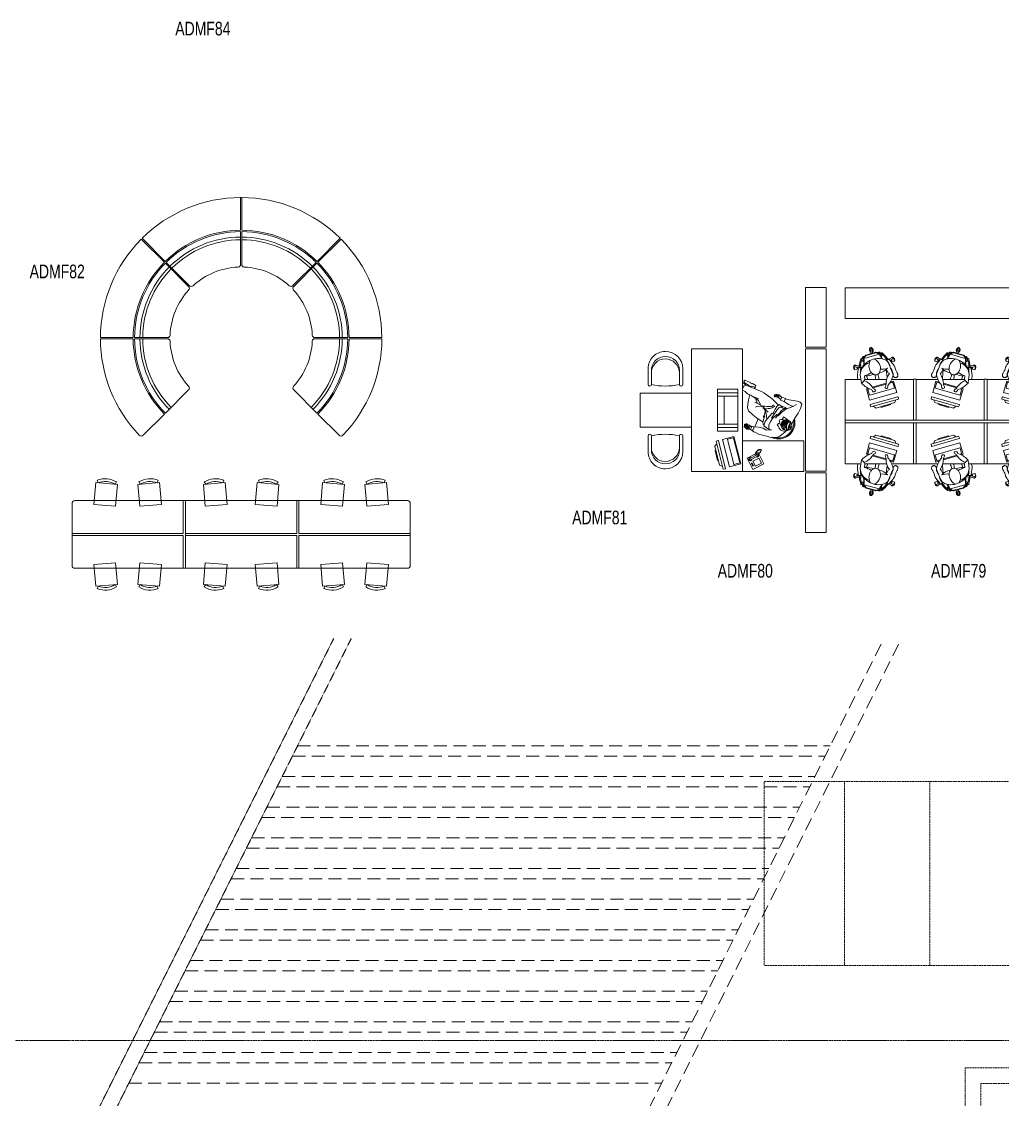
# Model space of a CAD drawing. Header units: millimetres. Extents: x -2143172 to 5255, y -610845 to 279739.
# Drawn here: x -1263452 to -1249064, y -10728 to 5087 of the extents above; entities that cross this region are included whole.
import ezdxf

# ---------------------------------------------------------------- set-up
doc = ezdxf.new("R2010")
doc.units = ezdxf.units.MM
doc.header["$LTSCALE"] = 30
doc.linetypes.add('HIDDEN', pattern=[9.525, 6.35, -3.175])
doc.linetypes.add('HIDDEN2', pattern=[0.1875, 0.125, -0.0625])
doc.layers.add('72_EGR_BASE_TEXT', color=7, linetype='Continuous', lineweight=5)
doc.layers.add('Proj', color=7, linetype='HIDDEN2', lineweight=5)
doc.layers.add('Meubles', color=7, linetype='Continuous', lineweight=5, true_color=0xa6b1d3)
doc.styles.add('X3G_ENTITY_9F37', font='swisscl.ttf', dxfattribs={"height": 0.2})
doc.styles.add('X3G_ENTITY_9F38', font='swisscl.ttf', dxfattribs={"height": 0.2})
doc.styles.add('X3G_ENTITY_9F39', font='swisscl.ttf', dxfattribs={"height": 0.2})
doc.styles.add('X3G_ENTITY_9F3A', font='swisscl.ttf', dxfattribs={"height": 0.2})
doc.styles.add('X3G_ENTITY_9F41', font='swisscl.ttf', dxfattribs={"height": 0.2})

# ---------------------------------------------------------------- blocks, each defined once
blk = doc.blocks.new('fr')
at = {"layer": 'Meubles'}
for p, q in [((3374.817, 1670.911), (3374.896, 1671.187)), ((3374.833, 1670.836), (3374.948, 1671.241)), ((3374.867, 1670.827), (3374.983, 1671.231)), ((3374.938, 1671.204), (3374.896, 1671.187)), ((3374.931, 1670.819), (3375.044, 1671.217)), ((3374.979, 1671.236), (3374.948, 1671.241)), ((3375.106, 1671.178), (3375.004, 1670.82)), ((3375.044, 1671.217), (3375.212, 1671.17)), ((3375.111, 1671.181), (3375.191, 1671.158)), ((3375.212, 1671.17), (3375.197, 1671.12)), ((3374.867, 1671.131), (3374.826, 1670.987)), ((3374.879, 1671.127), (3374.867, 1671.131)), ((3375.167, 1671.059), (3375.112, 1670.865)), ((3375.18, 1671.059), (3375.123, 1670.858)), ((3375.194, 1671.153), (3375.182, 1671.11)), ((3375.379, 1671.061), (3375.261, 1671.075)), ((3375.392, 1671.13), (3375.32, 1671.161)), ((3375.332, 1671.091), (3375.379, 1671.067)), ((3374.844, 1670.874), (3374.817, 1670.911)), ((3374.826, 1670.987), (3374.838, 1670.983)), ((3375.309, 1670.878), (3375.31, 1670.879)), ((3374.862, 1670.824), (3374.833, 1670.836)), ((3375.098, 1670.772), (3374.931, 1670.819)), ((3375.087, 1670.792), (3375.007, 1670.815)), ((3375.098, 1670.816), (3375.092, 1670.795)), ((3375.106, 1670.799), (3375.098, 1670.772)), ((3375.268, 1670.685), (3375.19, 1670.697)), ((3375.237, 1670.749), (3375.29, 1670.745)), ((3375.238, 1670.794), (3375.289, 1670.775)), ((3375.288, 1670.763), (3375.292, 1670.753))]:
    blk.add_line(p, q, dxfattribs=at)
for points in [[(3375.238, 1671.141), (3375.238, 1671.46), (3374.638, 1671.46), (3374.638, 1670.46), (3375.238, 1670.46), (3375.238, 1670.689)], [(3375.265, 1671.203), (3375.266, 1671.209)], [(3375.265, 1671.197), (3375.265, 1671.203)], [(3375.266, 1671.19), (3375.265, 1671.197)], [(3375.266, 1671.209), (3375.267, 1671.212)], [(3375.268, 1671.183), (3375.266, 1671.19)], [(3375.267, 1671.212), (3375.269, 1671.216)], [(3375.271, 1671.177), (3375.268, 1671.183)], [(3375.269, 1671.216), (3375.271, 1671.22)], [(3375.271, 1671.22), (3375.275, 1671.224)], [(3375.275, 1671.172), (3375.271, 1671.177)], [(3375.275, 1671.224), (3375.279, 1671.228)], [(3375.281, 1671.168), (3375.275, 1671.172)], [(3375.279, 1671.228), (3375.284, 1671.231)], [(3375.288, 1671.166), (3375.281, 1671.168)], [(3375.284, 1671.231), (3375.29, 1671.233)], [(3375.296, 1671.164), (3375.288, 1671.166)], [(3375.29, 1671.233), (3375.297, 1671.234)], [(3375.305, 1671.163), (3375.296, 1671.164)], [(3375.297, 1671.234), (3375.304, 1671.234)], [(3375.304, 1671.234), (3375.312, 1671.232)], [(3375.314, 1671.163), (3375.305, 1671.163)], [(3375.312, 1671.232), (3375.319, 1671.229)], [(3375.325, 1671.162), (3375.314, 1671.163)], [(3375.316, 1671.162), (3375.316, 1671.162)], [(3375.319, 1671.229), (3375.327, 1671.225)], [(3375.327, 1671.225), (3375.335, 1671.221)], [(3375.335, 1671.221), (3375.343, 1671.216)], [(3375.343, 1671.216), (3375.352, 1671.211)], [(3375.352, 1671.211), (3375.362, 1671.206)], [(3375.362, 1671.206), (3375.374, 1671.201)], [(3375.374, 1671.201), (3375.387, 1671.196)], [(3375.387, 1671.196), (3375.417, 1671.187)], [(3375.417, 1671.187), (3375.433, 1671.181)], [(3375.433, 1671.181), (3375.451, 1671.171)], [(3375.451, 1671.171), (3375.467, 1671.158)], [(3375.505, 1671.184), (3375.494, 1671.147)], [(3375.505, 1671.184), (3375.555, 1671.17)], [(3375.506, 1671.184), (3375.515, 1671.186), (3375.524, 1671.187), (3375.533, 1671.184)], [(3375.506, 1671.184), (3375.506, 1671.184)], [(3375.533, 1671.184), (3375.542, 1671.182), (3375.549, 1671.177), (3375.555, 1671.17)], [(3375.548, 1671.172), (3375.548, 1671.172)], [(3375.548, 1671.172), (3375.552, 1671.17), (3375.555, 1671.168), (3375.558, 1671.166), (3375.56, 1671.163), (3375.561, 1671.159), (3375.562, 1671.156), (3375.562, 1671.152), (3375.562, 1671.148)], [(3375.555, 1671.169), (3375.555, 1671.17)], [(3375.238, 1670.749), (3375.238, 1671.068)], [(3375.336, 1671.16), (3375.325, 1671.162)], [(3375.349, 1671.156), (3375.336, 1671.16)], [(3375.338, 1671.159), (3375.344, 1671.15)], [(3375.344, 1671.15), (3375.344, 1671.15)], [(3375.363, 1671.15), (3375.349, 1671.156)], [(3375.378, 1671.142), (3375.363, 1671.15)], [(3375.391, 1671.133), (3375.378, 1671.142)], [(3375.403, 1671.126), (3375.391, 1671.133)], [(3375.415, 1671.121), (3375.403, 1671.126)], [(3375.426, 1671.117), (3375.415, 1671.121)], [(3375.437, 1671.115), (3375.426, 1671.117)], [(3375.447, 1671.113), (3375.437, 1671.115)], [(3375.457, 1671.11), (3375.447, 1671.113)], [(3375.467, 1671.107), (3375.457, 1671.11)], [(3375.467, 1671.158), (3375.481, 1671.146)], [(3375.477, 1671.101), (3375.467, 1671.107)], [(3375.487, 1671.094), (3375.477, 1671.101)], [(3375.481, 1671.146), (3375.494, 1671.134)], [(3375.496, 1671.086), (3375.487, 1671.094)], [(3375.528, 1671.138), (3375.494, 1671.147)], [(3375.494, 1671.134), (3375.506, 1671.124)], [(3375.518, 1671.133), (3375.51, 1671.136), (3375.502, 1671.14), (3375.496, 1671.147)], [(3375.506, 1671.077), (3375.496, 1671.086)], [(3375.496, 1671.082), (3375.498, 1671.085)], [(3375.506, 1671.124), (3375.518, 1671.114)], [(3375.511, 1671.071), (3375.506, 1671.077)], [(3375.512, 1671.07), (3375.511, 1671.071)], [(3375.511, 1671.071), (3375.511, 1671.071)], [(3375.511, 1671.068), (3375.513, 1671.07)], [(3375.513, 1671.07), (3375.512, 1671.07)], [(3375.514, 1671.07), (3375.513, 1671.07)], [(3375.513, 1671.07), (3375.513, 1671.07)], [(3375.515, 1671.071), (3375.514, 1671.07)], [(3375.516, 1671.072), (3375.515, 1671.071)], [(3375.515, 1671.071), (3375.515, 1671.071)], [(3375.515, 1671.071), (3375.515, 1671.071)], [(3375.515, 1671.071), (3375.515, 1671.071)], [(3375.515, 1671.071), (3375.515, 1671.071)], [(3375.516, 1671.116), (3375.539, 1671.157)], [(3375.517, 1671.074), (3375.516, 1671.073)], [(3375.516, 1671.073), (3375.516, 1671.072)], [(3375.516, 1671.072), (3375.516, 1671.072)], [(3375.516, 1671.072), (3375.516, 1671.072)], [(3375.519, 1671.076), (3375.517, 1671.074)], [(3375.525, 1671.132), (3375.523, 1671.132), (3375.521, 1671.133), (3375.518, 1671.133)], [(3375.518, 1671.114), (3375.529, 1671.107)], [(3375.521, 1671.079), (3375.519, 1671.076)], [(3375.522, 1671.078), (3375.531, 1671.091)], [(3375.535, 1671.068), (3375.522, 1671.078)], [(3375.525, 1671.132), (3375.525, 1671.132)], [(3375.529, 1671.107), (3375.535, 1671.103)], [(3375.533, 1671.094), (3375.531, 1671.091)], [(3375.531, 1671.091), (3375.546, 1671.08)], [(3375.533, 1671.105), (3375.557, 1671.147)], [(3375.534, 1671.096), (3375.533, 1671.094)], [(3375.535, 1671.097), (3375.534, 1671.096)], [(3375.535, 1671.103), (3375.536, 1671.103)], [(3375.536, 1671.097), (3375.535, 1671.097)], [(3375.576, 1671.032), (3375.535, 1671.068)], [(3375.536, 1671.103), (3375.537, 1671.102)], [(3375.537, 1671.099), (3375.536, 1671.099)], [(3375.536, 1671.099), (3375.536, 1671.098)], [(3375.536, 1671.098), (3375.536, 1671.097)], [(3375.536, 1671.098), (3375.536, 1671.098)], [(3375.536, 1671.098), (3375.536, 1671.098)], [(3375.537, 1671.102), (3375.537, 1671.101)], [(3375.537, 1671.101), (3375.537, 1671.1)], [(3375.537, 1671.1), (3375.537, 1671.1)], [(3375.537, 1671.1), (3375.537, 1671.099)], [(3375.537, 1671.099), (3375.537, 1671.099)], [(3375.537, 1671.099), (3375.537, 1671.099)], [(3375.538, 1671.007), (3375.544, 1671.003)], [(3375.539, 1671.157), (3375.54, 1671.158), (3375.541, 1671.16), (3375.543, 1671.161), (3375.544, 1671.161), (3375.546, 1671.162), (3375.547, 1671.162), (3375.549, 1671.162), (3375.551, 1671.162)], [(3375.539, 1671.157), (3375.539, 1671.157)], [(3375.546, 1671.08), (3375.588, 1671.043)], [(3375.562, 1671.148), (3375.561, 1671.146), (3375.56, 1671.144), (3375.559, 1671.142), (3375.557, 1671.14), (3375.556, 1671.139), (3375.554, 1671.138), (3375.552, 1671.136), (3375.55, 1671.135)], [(3375.551, 1671.162), (3375.553, 1671.161), (3375.554, 1671.16), (3375.556, 1671.158), (3375.557, 1671.157), (3375.558, 1671.155), (3375.558, 1671.153), (3375.558, 1671.151), (3375.558, 1671.149)], [(3375.558, 1671.149), (3375.557, 1671.148), (3375.557, 1671.148), (3375.557, 1671.147)], [(3375.57, 1670.988), (3375.599, 1671.008)], [(3375.614, 1670.993), (3375.576, 1671.032)], [(3375.588, 1671.043), (3375.626, 1671.003)], [(3375.598, 1671.006), (3375.599, 1671.007)], [(3375.598, 1671.004), (3375.598, 1671.006)], [(3375.598, 1671.003), (3375.598, 1671.004)], [(3375.599, 1671.008), (3375.601, 1671.009)], [(3375.599, 1671.007), (3375.599, 1671.008)], [(3375.543, 1670.997), (3375.54, 1670.999)], [(3375.561, 1670.986), (3375.543, 1670.997)], [(3375.544, 1671.003), (3375.562, 1670.992)], [(3375.544, 1670.738), (3375.606, 1670.958)], [(3375.577, 1670.977), (3375.561, 1670.986)], [(3375.562, 1670.992), (3375.578, 1670.983)], [(3375.591, 1670.97), (3375.577, 1670.977)], [(3375.578, 1670.983), (3375.593, 1670.975)], [(3375.586, 1670.979), (3375.607, 1670.994)], [(3375.59, 1670.772), (3375.627, 1670.904)], [(3375.593, 1670.969), (3375.591, 1670.97)], [(3375.593, 1670.975), (3375.596, 1670.974)], [(3375.595, 1670.974), (3375.593, 1670.975)], [(3375.595, 1670.968), (3375.593, 1670.969)], [(3375.598, 1670.973), (3375.595, 1670.974)], [(3375.597, 1670.967), (3375.595, 1670.968)], [(3375.595, 1670.767), (3375.635, 1670.906)], [(3375.596, 1670.974), (3375.6, 1670.972)], [(3375.609, 1670.963), (3375.597, 1670.967)], [(3375.598, 1671.001), (3375.598, 1671.003)], [(3375.598, 1670.999), (3375.598, 1671.001)], [(3375.599, 1670.997), (3375.598, 1670.999)], [(3375.602, 1670.972), (3375.598, 1670.973)], [(3375.601, 1670.996), (3375.599, 1670.997)], [(3375.6, 1670.972), (3375.601, 1670.972)], [(3375.602, 1670.995), (3375.601, 1670.996)], [(3375.601, 1670.972), (3375.613, 1670.968)], [(3375.603, 1670.994), (3375.602, 1670.995)], [(3375.613, 1670.968), (3375.602, 1670.972)], [(3375.618, 1670.99), (3375.603, 1670.994)], [(3375.606, 1670.958), (3375.607, 1670.961)], [(3375.607, 1670.961), (3375.61, 1670.965)], [(3375.61, 1670.965), (3375.614, 1670.969)], [(3375.613, 1670.964), (3375.614, 1670.967)], [(3375.614, 1670.961), (3375.613, 1670.964)], [(3375.614, 1670.993), (3375.614, 1670.993)], [(3375.614, 1670.993), (3375.615, 1670.992)], [(3375.614, 1670.967), (3375.615, 1670.973)], [(3375.614, 1670.969), (3375.614, 1670.969)], [(3375.614, 1670.967), (3375.614, 1670.967)], [(3375.614, 1670.957), (3375.614, 1670.961)], [(3375.615, 1670.952), (3375.614, 1670.957)], [(3375.615, 1670.992), (3375.616, 1670.991)], [(3375.616, 1670.974), (3375.615, 1670.973)], [(3375.617, 1670.947), (3375.615, 1670.952)], [(3375.616, 1670.991), (3375.616, 1670.991)], [(3375.616, 1670.991), (3375.617, 1670.991)], [(3375.619, 1670.976), (3375.616, 1670.974)], [(3375.617, 1670.991), (3375.618, 1670.99)], [(3375.618, 1670.941), (3375.617, 1670.947)], [(3375.618, 1670.99), (3375.618, 1670.99)], [(3375.618, 1670.99), (3375.619, 1670.99)], [(3375.62, 1670.936), (3375.618, 1670.941)], [(3375.619, 1670.99), (3375.62, 1670.99)], [(3375.623, 1670.976), (3375.619, 1670.976)], [(3375.62, 1670.99), (3375.622, 1670.99)], [(3375.62, 1670.971), (3375.621, 1670.973)], [(3375.62, 1670.969), (3375.62, 1670.971)], [(3375.62, 1670.965), (3375.62, 1670.969)], [(3375.623, 1670.969), (3375.62, 1670.968)], [(3375.621, 1670.96), (3375.62, 1670.965)], [(3375.628, 1670.91), (3375.62, 1670.936)], [(3375.621, 1670.973), (3375.624, 1670.975)], [(3375.622, 1670.955), (3375.621, 1670.96)], [(3375.622, 1670.99), (3375.623, 1670.99)], [(3375.624, 1670.95), (3375.622, 1670.955)], [(3375.622, 1670.861), (3375.691, 1670.846)], [(3375.623, 1670.99), (3375.624, 1670.991)], [(3375.624, 1670.976), (3375.623, 1670.976)], [(3375.627, 1670.969), (3375.623, 1670.969)], [(3375.624, 1670.991), (3375.625, 1670.991)], [(3375.624, 1670.975), (3375.629, 1670.974)], [(3375.625, 1670.944), (3375.624, 1670.95)], [(3375.625, 1670.991), (3375.626, 1670.992)], [(3375.631, 1670.925), (3375.625, 1670.944)], [(3375.627, 1671.002), (3375.626, 1671.003)], [(3375.626, 1670.992), (3375.627, 1670.994)], [(3375.628, 1671), (3375.627, 1671.002)], [(3375.627, 1670.994), (3375.628, 1670.995)], [(3375.632, 1670.967), (3375.627, 1670.969)], [(3375.627, 1670.904), (3375.628, 1670.906)], [(3375.628, 1670.998), (3375.628, 1671)], [(3375.628, 1670.997), (3375.628, 1670.998)], [(3375.628, 1670.995), (3375.628, 1670.997)], [(3375.628, 1670.909), (3375.628, 1670.91)], [(3375.628, 1670.908), (3375.628, 1670.909)], [(3375.628, 1670.906), (3375.628, 1670.908)], [(3375.629, 1670.974), (3375.633, 1670.972)], [(3375.636, 1670.948), (3375.63, 1670.928)], [(3375.635, 1670.911), (3375.631, 1670.925)], [(3375.633, 1670.964), (3375.632, 1670.967)], [(3375.633, 1670.972), (3375.635, 1670.969)], [(3375.633, 1670.964), (3375.635, 1670.962)], [(3375.635, 1670.969), (3375.636, 1670.966)], [(3375.636, 1670.965), (3375.635, 1670.961)], [(3375.635, 1670.962), (3375.636, 1670.957)], [(3375.635, 1670.91), (3375.635, 1670.911)], [(3375.635, 1670.909), (3375.635, 1670.91)], [(3375.635, 1670.907), (3375.635, 1670.909)], [(3375.635, 1670.906), (3375.635, 1670.907)], [(3375.636, 1670.966), (3375.636, 1670.965)], [(3375.636, 1670.957), (3375.636, 1670.951)], [(3375.636, 1670.951), (3375.636, 1670.948)], [(3375.645, 1670.869), (3375.642, 1670.857)], [(3375.645, 1670.869), (3375.696, 1670.854)], [(3375.647, 1670.868), (3375.656, 1670.871), (3375.665, 1670.871), (3375.674, 1670.869)], [(3375.647, 1670.868), (3375.647, 1670.868)], [(3375.674, 1670.869), (3375.683, 1670.866), (3375.69, 1670.861), (3375.696, 1670.854)], [(3375.689, 1670.856), (3375.689, 1670.856)], [(3375.689, 1670.856), (3375.693, 1670.855), (3375.696, 1670.853), (3375.699, 1670.85), (3375.701, 1670.847), (3375.702, 1670.844), (3375.703, 1670.84), (3375.703, 1670.836), (3375.703, 1670.833)], [(3375.691, 1670.846), (3375.691, 1670.846)], [(3375.691, 1670.846), (3375.691, 1670.846), (3375.691, 1670.846), (3375.692, 1670.846)], [(3375.692, 1670.846), (3375.694, 1670.846), (3375.695, 1670.844), (3375.697, 1670.843), (3375.698, 1670.841), (3375.699, 1670.84), (3375.699, 1670.838), (3375.699, 1670.836), (3375.699, 1670.834)], [(3375.696, 1670.853), (3375.696, 1670.854)], [(3375.383, 1670.687), (3375.395, 1670.69)], [(3375.395, 1670.69), (3375.402, 1670.692)], [(3375.402, 1670.692), (3375.403, 1670.692)], [(3375.403, 1670.692), (3375.404, 1670.692)], [(3375.404, 1670.692), (3375.405, 1670.691)], [(3375.405, 1670.691), (3375.406, 1670.691)], [(3375.406, 1670.691), (3375.406, 1670.69)], [(3375.406, 1670.69), (3375.406, 1670.69)], [(3375.406, 1670.69), (3375.406, 1670.69)], [(3375.406, 1670.69), (3375.406, 1670.689)], [(3375.406, 1670.689), (3375.406, 1670.689)], [(3375.406, 1670.689), (3375.406, 1670.689)], [(3375.406, 1670.689), (3375.407, 1670.689)], [(3375.407, 1670.689), (3375.407, 1670.688)], [(3375.407, 1670.688), (3375.407, 1670.688)], [(3375.411, 1670.712), (3375.414, 1670.68)], [(3375.427, 1670.681), (3375.48, 1670.69)], [(3375.43, 1670.725), (3375.434, 1670.683)], [(3375.436, 1670.729), (3375.442, 1670.73)], [(3375.442, 1670.73), (3375.467, 1670.732)], [(3375.469, 1670.738), (3375.445, 1670.736)], [(3375.467, 1670.732), (3375.488, 1670.732)], [(3375.49, 1670.738), (3375.469, 1670.738)], [(3375.48, 1670.69), (3375.533, 1670.704)], [(3375.483, 1670.675), (3375.537, 1670.689)], [(3375.488, 1670.732), (3375.507, 1670.731)], [(3375.508, 1670.737), (3375.49, 1670.738)], [(3375.511, 1670.699), (3375.497, 1670.732)], [(3375.507, 1670.731), (3375.523, 1670.73)], [(3375.524, 1670.736), (3375.508, 1670.737)], [(3375.512, 1670.703), (3375.511, 1670.701)], [(3375.511, 1670.701), (3375.511, 1670.7)], [(3375.511, 1670.7), (3375.511, 1670.699)], [(3375.511, 1670.699), (3375.512, 1670.697)], [(3375.514, 1670.706), (3375.512, 1670.704)], [(3375.512, 1670.704), (3375.512, 1670.703)], [(3375.515, 1670.707), (3375.514, 1670.706)], [(3375.525, 1670.707), (3375.515, 1670.73)], [(3375.517, 1670.708), (3375.515, 1670.707)], [(3375.519, 1670.708), (3375.517, 1670.708)], [(3375.52, 1670.708), (3375.519, 1670.708)], [(3375.522, 1670.708), (3375.52, 1670.708)], [(3375.522, 1670.708), (3375.536, 1670.704)], [(3375.523, 1670.73), (3375.527, 1670.73)], [(3375.525, 1670.73), (3375.523, 1670.73)], [(3375.527, 1670.735), (3375.524, 1670.736)], [(3375.529, 1670.729), (3375.525, 1670.73)], [(3375.529, 1670.735), (3375.527, 1670.735)], [(3375.527, 1670.73), (3375.53, 1670.729)], [(3375.531, 1670.735), (3375.529, 1670.735)], [(3375.532, 1670.728), (3375.529, 1670.729)], [(3375.53, 1670.729), (3375.532, 1670.728)], [(3375.543, 1670.732), (3375.531, 1670.735)], [(3375.531, 1670.704), (3375.533, 1670.704)], [(3375.531, 1670.704), (3375.531, 1670.704)], [(3375.544, 1670.725), (3375.532, 1670.728)], [(3375.532, 1670.728), (3375.544, 1670.726)], [(3375.533, 1670.704), (3375.534, 1670.704)], [(3375.534, 1670.704), (3375.535, 1670.704)], [(3375.535, 1670.704), (3375.536, 1670.704)], [(3375.536, 1670.704), (3375.536, 1670.704)], [(3375.536, 1670.704), (3375.537, 1670.704)], [(3375.538, 1670.689), (3375.536, 1670.688)], [(3375.537, 1670.704), (3375.538, 1670.703)], [(3375.538, 1670.703), (3375.539, 1670.703)], [(3375.54, 1670.69), (3375.538, 1670.689)], [(3375.539, 1670.703), (3375.539, 1670.702)], [(3375.539, 1670.702), (3375.54, 1670.701)], [(3375.54, 1670.701), (3375.541, 1670.7)], [(3375.541, 1670.692), (3375.54, 1670.69)], [(3375.541, 1670.7), (3375.542, 1670.699)], [(3375.542, 1670.693), (3375.541, 1670.692)], [(3375.542, 1670.699), (3375.542, 1670.698)], [(3375.542, 1670.698), (3375.542, 1670.696)], [(3375.542, 1670.696), (3375.542, 1670.695)], [(3375.542, 1670.695), (3375.542, 1670.693)], [(3375.543, 1670.735), (3375.544, 1670.738)], [(3375.543, 1670.73), (3375.543, 1670.735)], [(3375.544, 1670.725), (3375.543, 1670.73)], [(3375.543, 1670.72), (3375.545, 1670.726)], [(3375.543, 1670.719), (3375.543, 1670.72)], [(3375.544, 1670.715), (3375.543, 1670.719)], [(3375.544, 1670.724), (3375.544, 1670.725)], [(3375.549, 1670.713), (3375.544, 1670.715)], [(3375.546, 1670.729), (3375.545, 1670.726)], [(3375.545, 1670.726), (3375.545, 1670.726)], [(3375.548, 1670.731), (3375.546, 1670.729)], [(3375.551, 1670.734), (3375.548, 1670.731)], [(3375.549, 1670.721), (3375.548, 1670.719)], [(3375.548, 1670.719), (3375.548, 1670.717)], [(3375.548, 1670.717), (3375.55, 1670.714)], [(3375.552, 1670.724), (3375.549, 1670.721)], [(3375.549, 1670.713), (3375.549, 1670.713)], [(3375.551, 1670.719), (3375.55, 1670.722)], [(3375.55, 1670.714), (3375.554, 1670.712)], [(3375.554, 1670.738), (3375.551, 1670.734)], [(3375.556, 1670.717), (3375.551, 1670.719)], [(3375.555, 1670.728), (3375.552, 1670.724)], [(3375.558, 1670.741), (3375.554, 1670.738)], [(3375.554, 1670.712), (3375.559, 1670.711)], [(3375.559, 1670.732), (3375.555, 1670.728)], [(3375.56, 1670.717), (3375.556, 1670.717)], [(3375.562, 1670.745), (3375.558, 1670.741)], [(3375.563, 1670.735), (3375.559, 1670.732)], [(3375.559, 1670.711), (3375.562, 1670.713)], [(3375.563, 1670.718), (3375.56, 1670.717)], [(3375.567, 1670.749), (3375.562, 1670.745)], [(3375.562, 1670.713), (3375.565, 1670.715)], [(3375.567, 1670.739), (3375.563, 1670.735)], [(3375.565, 1670.719), (3375.563, 1670.718)], [(3375.569, 1670.723), (3375.565, 1670.719)], [(3375.566, 1670.72), (3375.565, 1670.716)], [(3375.565, 1670.715), (3375.565, 1670.716)], [(3375.587, 1670.767), (3375.567, 1670.749)], [(3375.587, 1670.757), (3375.567, 1670.739)], [(3375.573, 1670.728), (3375.569, 1670.723)], [(3375.574, 1670.731), (3375.573, 1670.728)], [(3375.579, 1670.75), (3375.574, 1670.731)], [(3375.588, 1670.769), (3375.587, 1670.768)], [(3375.587, 1670.768), (3375.587, 1670.767)], [(3375.593, 1670.762), (3375.587, 1670.757)], [(3375.589, 1670.771), (3375.588, 1670.769)], [(3375.59, 1670.772), (3375.589, 1670.771)], [(3375.594, 1670.764), (3375.593, 1670.763)], [(3375.593, 1670.763), (3375.593, 1670.762)], [(3375.595, 1670.765), (3375.594, 1670.764)], [(3375.595, 1670.767), (3375.595, 1670.765)], [(3375.616, 1670.841), (3375.687, 1670.827)], [(3375.636, 1670.837), (3375.635, 1670.832)], [(3375.635, 1670.832), (3375.686, 1670.817)], [(3375.659, 1670.818), (3375.651, 1670.82), (3375.643, 1670.825), (3375.637, 1670.831)], [(3375.686, 1670.817), (3375.677, 1670.815), (3375.668, 1670.816), (3375.659, 1670.818)], [(3375.703, 1670.833), (3375.701, 1670.829), (3375.699, 1670.826), (3375.696, 1670.823), (3375.693, 1670.821), (3375.69, 1670.82), (3375.686, 1670.819), (3375.683, 1670.819), (3375.679, 1670.819)], [(3375.686, 1670.817), (3375.686, 1670.819)], [(3375.686, 1670.817), (3375.686, 1670.817)], [(3375.699, 1670.834), (3375.698, 1670.832), (3375.697, 1670.83), (3375.696, 1670.829), (3375.694, 1670.828), (3375.692, 1670.827), (3375.691, 1670.827), (3375.689, 1670.826), (3375.687, 1670.827)], [(3375.261, 1670.643), (3375.238, 1670.649)], [(3375.279, 1670.639), (3375.261, 1670.643)], [(3375.299, 1670.639), (3375.279, 1670.639)], [(3375.32, 1670.641), (3375.299, 1670.639)], [(3375.338, 1670.644), (3375.32, 1670.641)], [(3375.355, 1670.647), (3375.338, 1670.644)], [(3375.342, 1670.686), (3375.347, 1670.685)], [(3375.347, 1670.685), (3375.358, 1670.684)], [(3375.371, 1670.649), (3375.355, 1670.647)], [(3375.358, 1670.684), (3375.37, 1670.685)], [(3375.37, 1670.685), (3375.383, 1670.687)], [(3375.386, 1670.651), (3375.371, 1670.649)], [(3375.389, 1670.637), (3375.379, 1670.6)], [(3375.379, 1670.6), (3375.429, 1670.586)], [(3375.403, 1670.587), (3375.394, 1670.589), (3375.387, 1670.594), (3375.38, 1670.6)], [(3375.399, 1670.652), (3375.386, 1670.651)], [(3375.42, 1670.629), (3375.389, 1670.637)], [(3375.391, 1670.637), (3375.4, 1670.64), (3375.409, 1670.64), (3375.417, 1670.637)], [(3375.391, 1670.637), (3375.391, 1670.637)], [(3375.407, 1670.651), (3375.399, 1670.652)], [(3375.429, 1670.586), (3375.421, 1670.584), (3375.412, 1670.584), (3375.403, 1670.587)], [(3375.407, 1670.688), (3375.407, 1670.687)], [(3375.407, 1670.687), (3375.407, 1670.685)], [(3375.407, 1670.685), (3375.407, 1670.682)], [(3375.408, 1670.68), (3375.407, 1670.682)], [(3375.408, 1670.652), (3375.407, 1670.651)], [(3375.407, 1670.651), (3375.407, 1670.651)], [(3375.408, 1670.679), (3375.427, 1670.681)], [(3375.409, 1670.664), (3375.408, 1670.68)], [(3375.409, 1670.652), (3375.408, 1670.652)], [(3375.409, 1670.664), (3375.428, 1670.666)], [(3375.409, 1670.662), (3375.409, 1670.664)], [(3375.409, 1670.662), (3375.41, 1670.659)], [(3375.41, 1670.653), (3375.409, 1670.653)], [(3375.409, 1670.653), (3375.409, 1670.652)], [(3375.41, 1670.659), (3375.41, 1670.657)], [(3375.41, 1670.657), (3375.41, 1670.656)], [(3375.41, 1670.656), (3375.41, 1670.655)], [(3375.41, 1670.656), (3375.41, 1670.656)], [(3375.41, 1670.655), (3375.41, 1670.655)], [(3375.41, 1670.655), (3375.41, 1670.655)], [(3375.41, 1670.655), (3375.41, 1670.655)], [(3375.41, 1670.655), (3375.41, 1670.654)], [(3375.41, 1670.654), (3375.41, 1670.654)], [(3375.41, 1670.654), (3375.41, 1670.653)], [(3375.416, 1670.666), (3375.422, 1670.604)], [(3375.417, 1670.637), (3375.418, 1670.637), (3375.418, 1670.637), (3375.419, 1670.637)], [(3375.43, 1670.595), (3375.428, 1670.596), (3375.427, 1670.597), (3375.426, 1670.597), (3375.425, 1670.598), (3375.424, 1670.6), (3375.423, 1670.601), (3375.423, 1670.602), (3375.422, 1670.604)], [(3375.446, 1670.601), (3375.445, 1670.597), (3375.443, 1670.594), (3375.44, 1670.592), (3375.437, 1670.59), (3375.434, 1670.588), (3375.43, 1670.587), (3375.426, 1670.587), (3375.422, 1670.588)], [(3375.428, 1670.666), (3375.483, 1670.675)], [(3375.429, 1670.586), (3375.43, 1670.587)], [(3375.429, 1670.586), (3375.429, 1670.586)], [(3375.442, 1670.602), (3375.442, 1670.6), (3375.44, 1670.599), (3375.439, 1670.597), (3375.437, 1670.596), (3375.436, 1670.595), (3375.434, 1670.595), (3375.432, 1670.595), (3375.43, 1670.595)], [(3375.436, 1670.667), (3375.443, 1670.606)], [(3375.441, 1670.62), (3375.441, 1670.62)], [(3375.441, 1670.62), (3375.443, 1670.618), (3375.444, 1670.616), (3375.445, 1670.614), (3375.446, 1670.611), (3375.447, 1670.609), (3375.447, 1670.606), (3375.447, 1670.604), (3375.446, 1670.601)], [(3375.443, 1670.606), (3375.443, 1670.605), (3375.443, 1670.603), (3375.442, 1670.602)], [(3375.443, 1670.606), (3375.443, 1670.606)]]:
    blk.add_lwpolyline(points, dxfattribs=at)
for centre, radius, start, end in [((3374.979, 1671.232), 0.004, 344.0895, 80.415), ((3375.11, 1671.177), 0.004, 74.0813, 164.0898), ((3375.31, 1671.138), 0.0248, 66.774, 101.6764), ((3375.425, 1671.154), 0.112, 175.4762, 175.6153), ((3375.121, 1671.062), 0.0183, 145.4775, 285.0669), ((3375.133, 1671.056), 0.032, 61.4714, 148.4871), ((3375.189, 1670.928), 0.133, 99.0825, 118.3164), ((3375.375, 1670.825), 0.344, 101.6802, 131.1406), ((3375.17, 1671.319), 0.26, 269.4032, 305.786), ((3375.19, 1671.154), 0.004, 344.0902, 74.0813), ((3375.425, 1671.154), 0.112, 204.0895, 214.0419), ((3375.536, 1670.931), 0.204, 131.8219, 171.396), ((3375.268, 1670.949), 0.276, 287.0644, 17.825), ((3375.696, 1670.995), 0.309, 163.4378, 183.5339), ((3375.256, 1670.685), 0.465, 60.4155, 72.945), ((3375.436, 1671.002), 0.1, 17.825, 60.4155), ((3375.073, 1670.885), 0.0183, 43.1033, 182.6927), ((3375.086, 1670.884), 0.032, 179.6808, 266.6965), ((3375.414, 1670.953), 0.344, 197.0301, 226.4904), ((3375.201, 1670.964), 0.133, 209.8524, 229.0863), ((3374.979, 1670.641), 0.26, 22.3821, 58.765), ((3375.392, 1671.304), 0.376, 245.9136, 257.5358), ((3375.203, 1670.508), 0.401, 75.4221, 85.0144), ((3376.021, 1670.687), 0.737, 164.9544, 174.0324), ((3375.361, 1670.908), 0.0581, 164.09, 194.2682), ((3375.361, 1670.908), 0.0581, 133.9111, 164.0893), ((3375.391, 1670.915), 0.0884, 194.2651, 218.6241), ((3375.382, 1670.886), 0.0884, 109.5481, 133.9072), ((3375.414, 1670.934), 0.118, 218.6208, 237.6449), ((3375.392, 1670.858), 0.118, 90.5208, 109.5449), ((3375.393, 1670.819), 0.158, 74.0807, 90.5194), ((3375.393, 1670.819), 0.158, 24.0944, 74.0811), ((3374.864, 1670.828), 0.004, 247.764, 344.0895), ((3375.008, 1670.819), 0.004, 164.0898, 254.0825), ((3375.088, 1670.796), 0.004, 254.0825, 344.0896), ((3375.194, 1670.721), 0.0248, 226.4869, 261.3893), ((3375.283, 1670.647), 0.112, 114.1319, 153.15), ((3375.303, 1670.868), 0.186, 259.1163, 344.1744), ((3375.643, 1670.638), 0.369, 145.9653, 163.181), ((3375.435, 1670.967), 0.158, 237.643, 302.4816)]:
    blk.add_arc(centre, radius, start, end, dxfattribs=at)
blk = doc.blocks.new('Bar Chair')
at = {"layer": 'Meubles'}
for p, q in [((-0.4, 0.157), (-0.445, 0.179)), ((-0.4, -0.157), (-0.445, -0.179))]:
    blk.add_line(p, q, dxfattribs=at)
blk.add_lwpolyline([(-0.4, -0.2), (0, -0.2), (0, 0.2), (-0.4, 0.2)], close=True, dxfattribs=at)
for radius in [0.4, 0.35]:
    blk.add_arc((-0.087, 0), radius, 153.4349, 206.5651, dxfattribs=at)
blk = doc.blocks.new('A$C7FDB460D')
at = {"layer": 'Meubles', "linetype": 'Continuous'}
for p, q in [((0.432, 0.677), (0.181, 0.572)), ((0.454, 0.625), (0.231, 0.531)), ((0.103, 0.216), (0.104, 0.215)), ((0.023, 0.183), (0.024, 0.181)), ((0.413, 0.023), (0.663, 0.129)), ((0.418, 0.087), (0.641, 0.181))]:
    blk.add_line(p, q, dxfattribs=at)
for centre, radius, start, end in [((0.296, 0.299), 0.296, 112.8959, 202.8959), ((0.443, 0.651), 0.0283, 292.8959, 112.8959), ((-0.436, -0.012), 1.094, 10.1652, 35.6266), ((0.324, 0.31), 0.24, 112.8959, 202.8959), ((0.363, 0.327), 0.24, 112.8959, 202.8959), ((0.325, 0.308), 0.24, 202.8959, 292.8959), ((0.364, 0.326), 0.24, 202.8959, 292.8959), ((0.297, 0.296), 0.296, 202.8959, 292.8959), ((0.652, 0.155), 0.0282, 292.8959, 112.8959)]:
    blk.add_arc(centre, radius, start, end, dxfattribs=at)
blk = doc.blocks.new('A$C05AB28F1')
at = {"layer": 'Meubles'}
for p, q in [((1249, 2585), (1417, 2628)), ((1351, 2184), (1249, 2585)), ((1358, 2207), (1266, 2568)), ((1269, 2573), (1349, 2594)), ((1446, 2230), (1354, 2591)), ((1417, 2628), (1519, 2227)), ((1476, 2654), (1580, 2246)), ((1479, 2659), (1510, 2663)), ((1510, 2663), (1614, 2254)), ((1520, 2625), (1562, 2606)), ((1562, 2606), (1632, 2329)), ((1592, 2537), (1580, 2533)), ((1629, 2391), (1592, 2537)), ((950, 2391), (953, 2377)), ((955, 2407), (957, 2393)), ((960, 2415), (963, 2401)), ((961, 2385), (963, 2371)), ((966, 2423), (969, 2409)), ((971, 2385), (973, 2371)), ((972, 2431), (974, 2417)), ((997, 2448), (978, 2429)), ((981, 2385), (983, 2371)), ((989, 2389), (991, 2375)), ((997, 2393), (999, 2379)), ((1005, 2397), (1007, 2383)), ((1008, 2475), (1107, 2527)), ((1011, 2406), (1013, 2392)), ((1017, 2414), (1019, 2400)), ((1018, 2455), (1117, 2507)), ((1022, 2422), (1025, 2408)), ((1028, 2430), (1031, 2416)), ((1034, 2438), (1036, 2424)), ((1617, 2388), (1629, 2391)), ((1519, 2227), (1351, 2184)), ((1443, 2225), (1363, 2204)), ((1585, 2244), (1614, 2254)), ((1605, 2292), (1632, 2329)), ((804, 2196), (791, 2202)), ((1294, 1492), (1294, 2105)), ((1594, 2105), (1294, 2105)), ((1594, 1492), (1594, 2105)), ((656, 1802), (741, 1918)), ((869, 1945), (872, 1874)), ((1047, 2045), (996, 1926)), ((1594, 2055), (1294, 2055)), ((1594, 2005), (1294, 2005)), ((1494, 1592), (1494, 2005)), ((486, 1747), (435, 1717)), ((481, 1744), (553, 1714)), ((602, 1790), (486, 1747)), ((575, 1774), (611, 1775)), ((661, 1735), (602, 1761)), ((611, 1775), (656, 1802)), ((872, 1874), (887, 1816)), ((887, 1816), (894, 1788)), ((553, 1714), (616, 1673)), ((616, 1673), (595, 1629)), ((595, 1629), (649, 1607)), ((616, 1673), (671, 1650)), ((671, 1650), (649, 1607)), ((711, 1714), (695, 1721)), ((1294, 1592), (1594, 1592)), ((1294, 1542), (1594, 1542)), ((1294, 1492), (1594, 1492))]:
    blk.add_line(p, q, dxfattribs=at)
for points in [[(0, 2720), (0, 3593), (300, 3593), (300, 2720)], [(0, 898), (0, 2695), (300, 2695), (300, 898)], [(1225, 2698), (1225, 2248), (325, 2248), (325, 2698)], [(912, 2584), (1073, 2668), (1158, 2505), (997, 2421)], [(948, 2576), (1035, 2621), (1074, 2547), (987, 2501)], [(1066, 2614), (1076, 2619), (1097, 2578), (1087, 2574)], [(1975, 1548), (2725, 1548), (2725, 2048), (1975, 2048)], [(0, 873), (0, 0), (300, 0), (300, 873)]]:
    blk.add_lwpolyline(points, close=True, dxfattribs=at)
for points in [[(1225, 898), (1225, 2698), (1975, 2698), (1975, 898), (1225, 898)], [(587, 2100), (618, 2107), (662, 2091), (688, 2064), (702, 2027), (717, 2019), (696, 1994), (679, 1982)], [(681, 2178), (728, 2198), (778, 2198), (824, 2195), (854, 2187), (887, 2173), (932, 2167), (990, 2151), (1038, 2127), (1061, 2114), (1079, 2100), (1095, 2094), (1110, 2087), (1091, 2033), (1060, 2044), (993, 2047), (923, 2062), (900, 2075), (880, 2090), (847, 2089), (819, 2086), (799, 2088)], [(832, 2089), (838, 2064), (839, 2016), (812, 1961), (786, 1922), (720, 1855)], [(836, 2076), (858, 2068), (895, 2045), (913, 2026), (892, 1965), (864, 1926), (789, 1842), (762, 1859)], [(1079, 2099), (1071, 2082), (1060, 2063), (1058, 2049)], [(1108, 2081), (1120, 2077), (1138, 2079), (1165, 2076), (1178, 2065), (1187, 2046), (1183, 2028), (1174, 2009), (1166, 1996), (1160, 1998), (1158, 2004), (1160, 2010), (1164, 2019), (1166, 2022), (1169, 2030), (1171, 2036), (1173, 2040)], [(1182, 2058), (1189, 2055), (1195, 2049), (1201, 2042), (1203, 2038), (1201, 2035), (1197, 2035), (1193, 2036), (1187, 2040)], [(460, 1914), (412, 1843), (377, 1776), (355, 1712), (378, 1682), (426, 1665), (542, 1646), (596, 1630)], [(643, 1937), (629, 1912), (624, 1896), (609, 1905), (595, 1915), (579, 1927), (559, 1947)], [(659, 2032), (681, 1994), (685, 1957), (688, 1944), (666, 1937), (636, 1937), (610, 1944)], [(617, 1779), (664, 1754), (686, 1759), (725, 1800), (801, 1918)], [(921, 1900), (910, 1876), (894, 1824), (899, 1787)], [(909, 2013), (921, 2004), (930, 1974), (909, 1909), (897, 1883)], [(930, 1971), (999, 1924), (1075, 1866), (1135, 1811), (1152, 1762), (1149, 1712), (1137, 1648), (1125, 1587), (1121, 1568)], [(1095, 2045), (1103, 2036), (1110, 2032), (1119, 2025), (1125, 2021), (1148, 2016), (1157, 2015), (1158, 2020), (1151, 2027), (1132, 2031), (1126, 2035)], [(1149, 2016), (1147, 2009), (1150, 2007), (1154, 2008), (1160, 2013), (1162, 2016)], [(1162, 2030), (1157, 2026), (1154, 2023)], [(1186, 2042), (1191, 2035), (1196, 2026), (1196, 2015), (1196, 2006), (1193, 2004), (1189, 2003), (1184, 2010), (1182, 2017), (1183, 2021), (1182, 2027)], [(602, 1790), (612, 1800), (642, 1821), (701, 1882)], [(783, 1846), (764, 1811), (745, 1784), (721, 1744), (689, 1716), (663, 1733), (648, 1750), (640, 1766)], [(894, 1779), (870, 1778), (848, 1776), (827, 1773), (809, 1768), (792, 1762), (776, 1755), (762, 1746), (750, 1736)], [(930, 1738), (899, 1742), (871, 1745), (847, 1746), (826, 1746), (808, 1743), (793, 1738), (781, 1730), (770, 1720)], [(852, 1826), (887, 1796), (926, 1772)], [(881, 1801), (918, 1755)], [(916, 1754), (942, 1748), (1008, 1741), (1036, 1755)], [(922, 1746), (1014, 1694), (1046, 1680)], [(652, 1608), (668, 1594), (681, 1582), (690, 1575), (712, 1573), (734, 1572), (753, 1570), (757, 1576), (749, 1581), (731, 1584), (719, 1583), (698, 1590), (692, 1596), (690, 1601), (702, 1596), (713, 1589), (727, 1584), (736, 1585), (739, 1590), (731, 1600), (720, 1607), (706, 1609), (696, 1614), (687, 1624), (672, 1630), (661, 1629)], [(665, 1637), (679, 1633), (690, 1624), (698, 1614)], [(701, 1726), (716, 1708), (780, 1641), (809, 1618), (825, 1607)], [(749, 1581), (754, 1589), (759, 1594), (763, 1599), (759, 1601), (750, 1601), (743, 1594), (742, 1590), (738, 1587)], [(900, 1555), (825, 1607)], [(991, 1659), (977, 1693), (957, 1725)], [(987, 1632), (1027, 1618), (1086, 1591)], [(991, 1659), (1027, 1632), (1098, 1584), (1151, 1557), (1189, 1527), (1220, 1504)], [(1009, 1696), (1019, 1667), (1029, 1637), (1031, 1628)], [(702, 1573), (717, 1567), (727, 1565), (737, 1571)], [(1220, 1476), (1217, 1460), (1202, 1443), (1179, 1434), (1100, 1461), (1013, 1498), (949, 1523), (913, 1544), (900, 1555)], [(1044, 1472), (1036, 1456), (1033, 1439), (1078, 1406), (1097, 1411), (1103, 1398), (1135, 1383), (1183, 1364), (1193, 1360), (1205, 1370), (1185, 1403), (1136, 1434), (1103, 1460)], [(1040, 1485), (1052, 1461), (1074, 1451), (1097, 1445), (1105, 1460)], [(1220, 1386), (1214, 1398), (1190, 1418), (1183, 1429), (1179, 1434)]]:
    blk.add_lwpolyline(points, dxfattribs=at)
blk.add_lwpolyline([(528, 1967, -0.080167), (512, 1990, -0.088923), (504, 2017, -0.104957), (507, 2049, -0.120011), (524, 2077, -0.120011), (552, 2094, -0.104957), (584, 2097, -0.088923), (611, 2089, -0.080167), (634, 2072, -0.080167), (651, 2049, -0.088923), (659, 2022, -0.104957), (656, 1990, -0.120011), (638, 1962, -0.120011), (610, 1945, -0.104957), (579, 1942, -0.088923), (551, 1950, -0.080167)], format="xyb", close=True, dxfattribs=at)
for centre, radius in [((1149, 2052), 24.5), ((1148, 2053), 12.4), ((1147, 2054), 8.2)]:
    blk.add_circle(centre, radius, dxfattribs=at)
for centre, radius, start, end in [((1112, 2517), 23.5, 235.9526, 178.9697), ((1270, 2569), 4, 104.289, 194.2968), ((1350, 2590), 4, 14.2963, 104.289), ((1480, 2655), 4, 97.9706, 194.2961), ((1013, 2465), 23.5, 55.9526, 358.9697), ((1013, 2465), 11.2, 117.4611, 297.4611), ((1112, 2517), 11.2, 297.4611, 117.4611), ((697, 1981), 240, 66.7936, 193.976), ((1442, 2229), 4, 284.2878, 14.2963), ((1583, 2247), 4, 194.2961, 290.0361), ((697, 1981), 224, 75.8867, 188.8109), ((401, 2070), 145, 322.2631, 8.8158), ((502, 2032), 37.8, 328.0847, 67.5934), ((384, 2091), 177, 319.9604, 1.2306), ((522, 2074), 105, 272.4866, 4.2076), ((539, 2073), 106, 263.7556, 352.8661), ((483, 2088), 129, 290.5778, 359.775), ((492, 2044), 90.8, 319.0932, 36.3845), ((501, 2049), 88.1, 316.2588, 33.3575), ((1025, 1664), 619, 123.7794, 135.5469), ((1362, 2208), 4, 194.2968, 284.2878), ((1025, 1664), 619, 146.9161, 156.132), ((482, 2015), 48.2, 323.7229, 55.3753), ((546, 2065), 102, 261.0158, 353.8475), ((550, 2053), 102, 269.5203, 357.9663), ((570, 2038), 93.4, 268.0116, 342.8934), ((549, 2052), 111, 285.162, 347.1619), ((697, 1981), 240, 237.9807, 246.7936)]:
    blk.add_arc(centre, radius, start, end, dxfattribs=at)
at = {"layer": 'Meubles', "yscale": 855.0000000000002, "zscale": 855.0000000000002}
for p, xscale, rotation in [((2221, 2740), 855.0000000000002, 247.1144457493557), ((2221, 857), -855.0000000000001, 292.8855542506443)]:
    blk.add_blockref('A$C7FDB460D', p, dxfattribs=dict(at, xscale=xscale, rotation=rotation))

msp = doc.modelspace()

# ---------------------------------------------------------------- linework, layer by layer
at = {"layer": 'Meubles'}
for p, q in [((-1260222.9, 2505.3, 0), (-1260238.9, 2505.3, 0)), ((-1260238.9, 2025.3, 0), (-1260238.9, 2505.3, 0)), ((-1260222.9, 2025.3, 0), (-1260222.9, 2505.3, 0)), ((-1261345.3, 1567, 0), (-1261684.7, 1906.4, 0)), ((-1260238.9, 1524.2, 0), (-1260238.9, 2005.3, 0)), ((-1260222.9, 1524.2, 0), (-1260222.9, 2005.3, 0)), ((-1259116.5, 1567, 0), (-1258777.1, 1906.4, 0)), ((-1261356.6, 1555.7, 0), (-1261696, 1895.1, 0)), ((-1259105.2, 1555.7, 0), (-1258765.8, 1895.1, 0)), ((-1261002.3, 1201.4, 0), (-1261342.4, 1541.5, 0)), ((-1260991, 1212.7, 0), (-1261331.1, 1552.8, 0)), ((-1259470.8, 1212.7, 0), (-1259130.6, 1552.8, 0)), ((-1259459.5, 1201.4, 0), (-1259119.3, 1541.5, 0)), ((-1261814.9, 449.3, 0), (-1262294.9, 449.3, 0)), ((-1261814.9, 433.3, 0), (-1262294.9, 433.3, 0)), ((-1261313.8, 449.3, 0), (-1261794.9, 449.3, 0)), ((-1261313.8, 433.3, 0), (-1261794.9, 433.3, 0)), ((-1259147.9, 449.3, 0), (-1258666.9, 449.3, 0)), ((-1259147.9, 433.3, 0), (-1258666.9, 433.3, 0)), ((-1258646.9, 449.3, 0), (-1258166.9, 449.3, 0)), ((-1258646.9, 433.3, 0), (-1258166.9, 433.3, 0)), ((-1250370.9, -162.2, 0), (-1250330.9, -162.2, 0)), ((-1249330.9, -162.2, 0), (-1249290.9, -162.2, 0)), ((-1261002.3, -318.8, 0), (-1261342.4, -659, 0)), ((-1259459.5, -318.8, 0), (-1259119.3, -659, 0)), ((-1261356.6, -673.1, 0), (-1261667.3, -983.8, 0)), ((-1259105.2, -673.1, 0), (-1258794.4, -983.8, 0)), ((-1251370.9, -802.2, 0), (-1251370.9, -762.2, 0)), ((-1250370.9, -762.2, 0), (-1250330.9, -762.2, 0)), ((-1249330.9, -762.2, 0), (-1249290.9, -762.2, 0)), ((-1250370.9, -802.2, 0), (-1250330.9, -802.2, 0)), ((-1249330.9, -802.2, 0), (-1249290.9, -802.2, 0)), ((-1250370.9, -1402.2, 0), (-1250330.9, -1402.2, 0)), ((-1249330.9, -1402.2, 0), (-1249290.9, -1402.2, 0)), ((-1262670.9, -1942.7, 0), (-1257790.9, -1942.7, 0)), ((-1262670.9, -2934.7, 0), (-1257790.9, -2934.7, 0))]:
    msp.add_line(p, q, dxfattribs=at)
at = {"layer": 'Meubles', "elevation": 0}
msp.add_lwpolyline([(-1251370.9, 730.3), (-1251370.9, 1180.3), (-1248290.9, 1180.3), (-1248290.9, 730.3)], close=True, dxfattribs=at)
for points in [[(-1262710.9, -1982.7, -0.4142136), (-1262670.9, -1942.7)], [(-1262710.9, -1982.7), (-1262710.9, -2894.7, 0.4142136), (-1262670.9, -2934.7)], [(-1257750.9, -1982.7, 0.4142136), (-1257790.9, -1942.7)], [(-1257750.9, -1982.7), (-1257750.9, -2894.7, -0.4142136), (-1257790.9, -2934.7)]]:
    msp.add_lwpolyline(points, format="xyb", dxfattribs=at)
for points in [[(-1261078.9, -1942.7), (-1261078.9, -2422.7), (-1262710.9, -2422.7)], [(-1261046.9, -2422.7), (-1259414.9, -2422.7), (-1259414.9, -1942.7)], [(-1261046.9, -2934.7), (-1261046.9, -1942.7)], [(-1259382.9, -1942.7), (-1259382.9, -2422.7), (-1257750.9, -2422.7)], [(-1261078.9, -2934.7), (-1261078.9, -2454.7), (-1262710.9, -2454.7)], [(-1261046.9, -2454.7), (-1259414.9, -2454.7), (-1259414.9, -2934.7)], [(-1259382.9, -2934.7), (-1259382.9, -2454.7), (-1257750.9, -2454.7)]]:
    msp.add_lwpolyline(points, dxfattribs=at)
at = {"layer": 'Meubles'}
for centre, radius, start, end in [((-1260230.9, 441.3, 0), 2064, 90.22208, 134.77792), ((-1260230.9, 441.3, 0), 2064, 45.22208, 89.77792), ((-1260230.9, 441.3, 0), 1584, 90.28937, 134.71063), ((-1260230.9, 441.3, 0), 1564, 90.28937, 134.71063), ((-1260230.9, 441.3, 0), 1484, 90.30887, 134.69113), ((-1260230.9, 441.3, 0), 1564, 45.28937, 89.71063), ((-1260230.9, 441.3, 0), 1584, 45.28937, 89.71063), ((-1260230.9, 441.3, 0), 1484, 45.30887, 89.69113), ((-1260230.9, 441.3, 0), 2064, 135.22208, 179.77792), ((-1260230.9, 441.3, 0), 1444, 90.31743, 134.68257), ((-1260230.9, 441.3, 0), 1444, 45.31743, 89.68257), ((-1260230.9, 441.3, 0), 2064, 0.22208, 44.77792), ((-1260230.9, 441.3, 0), 1584, 135.28937, 179.71063), ((-1260230.9, 441.3, 0), 1564, 135.28937, 179.71063), ((-1260230.9, 441.3, 0), 1484, 135.30887, 179.69113), ((-1260230.9, 441.3, 0), 1444, 135.31743, 179.68257), ((-1260230.9, 441.3, 0), 1044, 92.53791, 132.46209), ((-1260278.9, 1524.2, 0), 40, 272.53791, 0), ((-1260182.9, 1524.2, 0), 40, 180, 267.46209), ((-1260230.9, 441.3, 0), 1044, 47.53791, 87.46209), ((-1260230.9, 441.3, 0), 1444, 0.31743, 44.68257), ((-1260230.9, 441.3, 0), 1484, 0.30887, 44.69113), ((-1260230.9, 441.3, 0), 1564, 0.28937, 44.71063), ((-1260230.9, 441.3, 0), 1584, 0.28937, 44.71063), ((-1260230.9, 441.3, 0), 1044, 137.53791, 177.46209), ((-1261030.6, 1173.1, 0), 40, 317.53791, 45), ((-1260962.7, 1241, 0), 40, 225, 312.46209), ((-1259499.1, 1241, 0), 40, 227.53791, 315), ((-1259431.2, 1173.1, 0), 40, 135, 222.46209), ((-1260230.9, 441.3, 0), 1044, 2.53791, 42.46209), ((-1261313.8, 489.3, 0), 40, 270, 357.46209), ((-1259147.9, 489.3, 0), 40, 182.53791, 270), ((-1260230.9, 441.3, 0), 2064, 180.22208, 223.64108), ((-1260230.9, 441.3, 0), 1584, 180.28937, 224.71063), ((-1260230.9, 441.3, 0), 1564, 180.28937, 224.71063), ((-1260230.9, 441.3, 0), 1484, 180.30887, 224.69113), ((-1260230.9, 441.3, 0), 1444, 180.31743, 224.68257), ((-1261313.8, 393.3, 0), 40, 2.53791, 90), ((-1260230.9, 441.3, 0), 1044, 182.53791, 222.46209), ((-1260230.9, 441.3, 0), 1044, 317.53791, 357.46209), ((-1260230.9, 441.3, 0), 1444, 315.31743, 359.68257), ((-1259147.9, 393.3, 0), 40, 90, 177.46209), ((-1260230.9, 441.3, 0), 1484, 315.30887, 359.69113), ((-1260230.9, 441.3, 0), 1564, 315.28937, 359.71063), ((-1260230.9, 441.3, 0), 1584, 315.28937, 359.71063), ((-1260230.9, 441.3, 0), 2064, 316.35892, 359.77792), ((-1261030.6, -290.5, 0), 40, 315, 42.46209), ((-1259431.2, -290.5, 0), 40, 137.53791, 225), ((-1261695.6, -955.6, 0), 40, 223.64108, 315), ((-1258766.1, -955.6, 0), 40, 225, 316.35892)]:
    msp.add_arc(centre, radius, start, end, dxfattribs=at)
at = {"layer": 'Proj', "linetype": 'HIDDEN'}
for p, q in [((-1254252.5, -10864.7, 0), (-1250802.5, -3964.7, 0)), ((-1253995.4, -10864.7, 0), (-1250545.4, -3964.7, 0)), ((-1259478.4, -5689.7, 0), (-1251665, -5689.7, 0)), ((-1259403.4, -5539.7, 0), (-1251590, -5539.7, 0)), ((-1259628.4, -5989.7, 0), (-1251815, -5989.7, 0)), ((-1259703.4, -6139.7, 0), (-1251890, -6139.7, 0)), ((-1259853.4, -6439.7, 0), (-1252040, -6439.7, 0)), ((-1259928.4, -6589.7, 0), (-1252115, -6589.7, 0)), ((-1260078.4, -6889.7, 0), (-1252265, -6889.7, 0)), ((-1260153.4, -7039.7, 0), (-1252340, -7039.7, 0)), ((-1260303.4, -7339.7, 0), (-1252490, -7339.7, 0)), ((-1260378.4, -7489.7, 0), (-1252565, -7489.7, 0)), ((-1260528.4, -7789.7, 0), (-1252715, -7789.7, 0)), ((-1260603.4, -7939.7, 0), (-1252790, -7939.7, 0)), ((-1260753.4, -8239.7, 0), (-1252940, -8239.7, 0)), ((-1260828.4, -8389.7, 0), (-1253015, -8389.7, 0)), ((-1260978.4, -8689.7, 0), (-1253165, -8689.7, 0)), ((-1261053.4, -8839.7, 0), (-1253240, -8839.7, 0)), ((-1261203.4, -9139.7, 0), (-1253390, -9139.7, 0)), ((-1261278.4, -9289.7, 0), (-1253465, -9289.7, 0)), ((-1261428.4, -9589.7, 0), (-1253615, -9589.7, 0)), ((-1261503.4, -9739.7, 0), (-1253690, -9739.7, 0)), ((-1261653.4, -10039.7, 0), (-1253840, -10039.7, 0)), ((-1261728.4, -10189.7, 0), (-1253915, -10189.7, 0)), ((-1261878.4, -10489.7, 0), (-1254065, -10489.7, 0))]:
    msp.add_line(p, q, dxfattribs=at)
at = {"layer": 'Proj'}
for p, q in [((-1251380.9, -6064.7, 0), (-1251380.9, -8764.7, 0)), ((-1250130.9, -6064.7, 0), (-1250130.9, -8764.7, 0)), ((-1249611.1, -10264.7), (-1234210.7, -10264.7)), ((-1249611.1, -10264.7), (-1249611.1, -10864.7)), ((-1249381.1, -10494.7), (-1249381.1, -10864.7)), ((-1249381.1, -10494.7), (-1234440.7, -10494.7))]:
    msp.add_line(p, q, dxfattribs=at)
at = {"layer": 'Proj', "elevation": 0}
for points in [[(-1258873, -3964.7), (-1262323, -10864.7)], [(-1258615.9, -3964.7), (-1262065.9, -10864.7)], [(-1225940.9, -8764.7), (-1252561, -8764.7), (-1252561, -6064.7), (-1225940.9, -6064.7)], [(-1220760.9, -9864.7), (-1272180.9, -9864.7), (-1272180.9, -33764.7), (-1220760.9, -33764.7)]]:
    msp.add_lwpolyline(points, dxfattribs=at)
at = {"layer": 'Proj', "linetype": 'HIDDEN', "ltscale": 3}
msp.add_lwpolyline([(-1220760.9, -9864.7), (-1272180.9, -9864.7), (-1272180.9, -33764.7), (-1220760.9, -33764.7)], dxfattribs=at)

# ---------------------------------------------------------------- block references
at = {"layer": 'Meubles', "rotation": 180}
msp.add_blockref('A$C05AB28F1', (-1251650.9, 1183.6, 0), dxfattribs=at)
at = {"layer": 'Meubles'}
for name, p, xscale, yscale, zscale, rotation in [('fr', (-2921831, -3375400.5, 0), -1000, 1000, 1000, 270), ('fr', (421129.3, -3375400.5, 0), 1000, 1000, 1000, 89.99999999999999), ('fr', (422169.3, -3375400.5, 0), 1000, 1000, 1000, 89.99999999999999), ('fr', (-2921831, 3373836, 0), 1000, 1000, 1000, 270), ('fr', (421129.3, 3373836, 0), -1000, 1000, 1000, 90), ('fr', (422169.3, 3373836, 0), -1000, 1000, 1000, 90), ('Bar Chair', (-1262232.2, -2010.6, 0), -800.0000000000007, 800.0000000000007, 800.0000000000007, 84.96603304229318), ('Bar Chair', (-1261557.6, -2010.6, 0), 800.0000000000009, 800.0000000000009, 800.0000000000009, 275.0339669577069), ('Bar Chair', (-1260597.6, -2010.6, 0), 800.0000000000009, 800.0000000000009, 800.0000000000009, 275.0339669577069), ('Bar Chair', (-1259864.2, -2010.6, 0), -800.0000000000009, 800.0000000000009, 800.0000000000009, 84.96603304229318), ('Bar Chair', (-1258904.2, -2010.6, 0), -800.0000000000009, 800.0000000000009, 800.0000000000009, 84.96603304229318), ('Bar Chair', (-1258229.6, -2010.6, 0), 800.0000000000007, 800.0000000000007, 800.0000000000007, 275.0339669577069), ('Bar Chair', (-1262232.2, -2866.8, 0), 800.0000000000009, 800.0000000000009, 800.0000000000009, 95.03396695770685), ('Bar Chair', (-1261557.6, -2866.8, 0), -800.0000000000009, 800.0000000000009, 800.0000000000009, 264.9660330422931), ('Bar Chair', (-1260597.6, -2866.8, 0), -800.0000000000009, 800.0000000000009, 800.0000000000009, 264.9660330422931), ('Bar Chair', (-1259864.2, -2866.8, 0), 800.0000000000015, 800.0000000000015, 800.0000000000015, 95.03396695770685), ('Bar Chair', (-1258904.2, -2866.8, 0), 800.0000000000009, 800.0000000000009, 800.0000000000009, 95.03396695770685), ('Bar Chair', (-1258229.6, -2866.8, 0), -800.0000000000009, 800.0000000000009, 800.0000000000009, 264.9660330422931)]:
    msp.add_blockref(name, p, dxfattribs=dict(at, xscale=xscale, yscale=yscale, zscale=zscale, rotation=rotation))

# ---------------------------------------------------------------- texts
at = {"layer": '72_EGR_BASE_TEXT', "char_height": 200, "attachment_point": 2}
for s, insert, style in [('ADMF84', (-1260792.4, 5083.9, 0), 'X3G_ENTITY_9F41'), ('ADMF82', (-1262928.8, 1520.2, 0), 'X3G_ENTITY_9F37'), ('ADMF81', (-1254970.7, -2089.7, 0), 'X3G_ENTITY_9F38'), ('ADMF80', (-1252836.4, -2871.5, 0), 'X3G_ENTITY_9F39'), ('ADMF79', (-1249706.4, -2871.5, 0), 'X3G_ENTITY_9F3A')]:
    msp.add_mtext(s, dxfattribs=dict(at, insert=insert, style=style))

doc.saveas('drawing.dxf')
